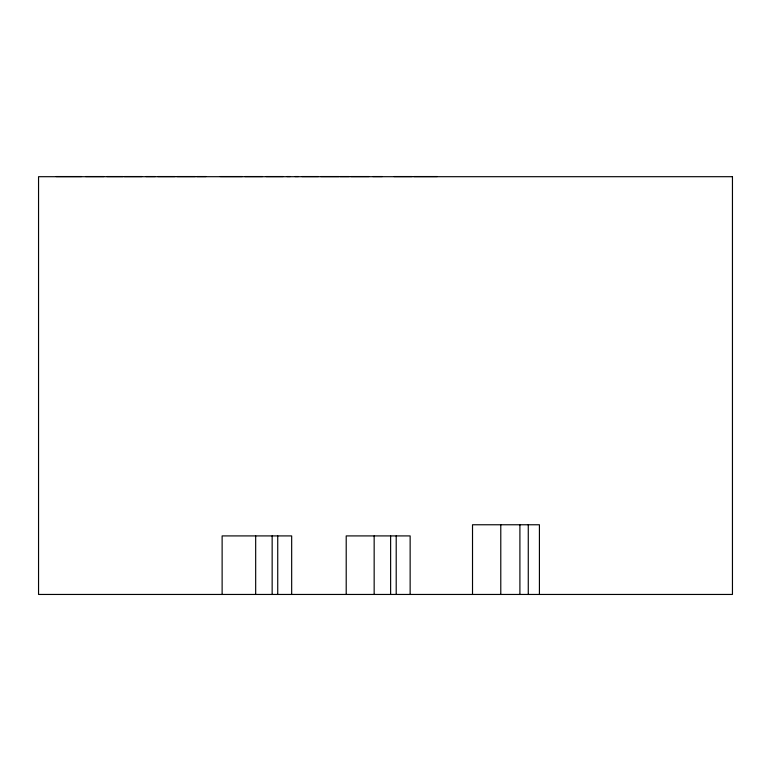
<?xml version="1.0" encoding="UTF-8"?>
<svg xmlns="http://www.w3.org/2000/svg" width="771" height="771" viewBox="0 0 771 771"><rect width="100%" height="100%" fill="white"/><g stroke="black" fill="none" stroke-linecap="round" stroke-linejoin="round"><path stroke-width="1.16" d="M56.254 176.549L81.543 176.549M85.648 176.549L103.844 176.549M106.938 176.549L122.878 176.549M124.314 176.549L141.883 176.549M145.941 176.549L155.299 176.549M157.853 176.549L174.786 176.549M177.243 176.549L195.169 176.549M197.058 176.549L206.002 176.549M220.313 176.549L242.229 176.549M244.937 176.549L262.497 176.549M266.217 176.549L283.15 176.549M287.014 176.549L290.253 176.549M295.1 176.549L298.387 176.549M301.962 176.549L318.423 176.549M320.765 176.549L338.951 176.549M340.156 176.549L349.099 176.549M351.027 176.549L368.952 176.549M372.885 176.549L382.243 176.549M394.039 176.549L411.82 176.549M414.094 176.549L437.263 176.549M539.421 594.451L539.421 524.762L472.517 524.762L472.517 594.451M528.27 524.762L528.27 594.451M519.905 524.762L519.905 594.451M500.784 524.762L500.784 594.451M410.143 594.451L410.143 535.912L346.208 535.912L346.208 594.451M396.207 535.912L396.207 594.451M390.627 535.912L390.627 594.451M374.157 535.912L374.157 594.451M291.669 594.451L291.669 535.912L222.125 535.912L222.125 594.451M277.733 535.912L277.733 594.451M272.153 535.912L272.153 594.451M255.673 535.912L255.673 594.451M732.45 176.694L38.55 176.694L38.55 594.451L732.45 594.451L732.45 176.694"/></g></svg>
